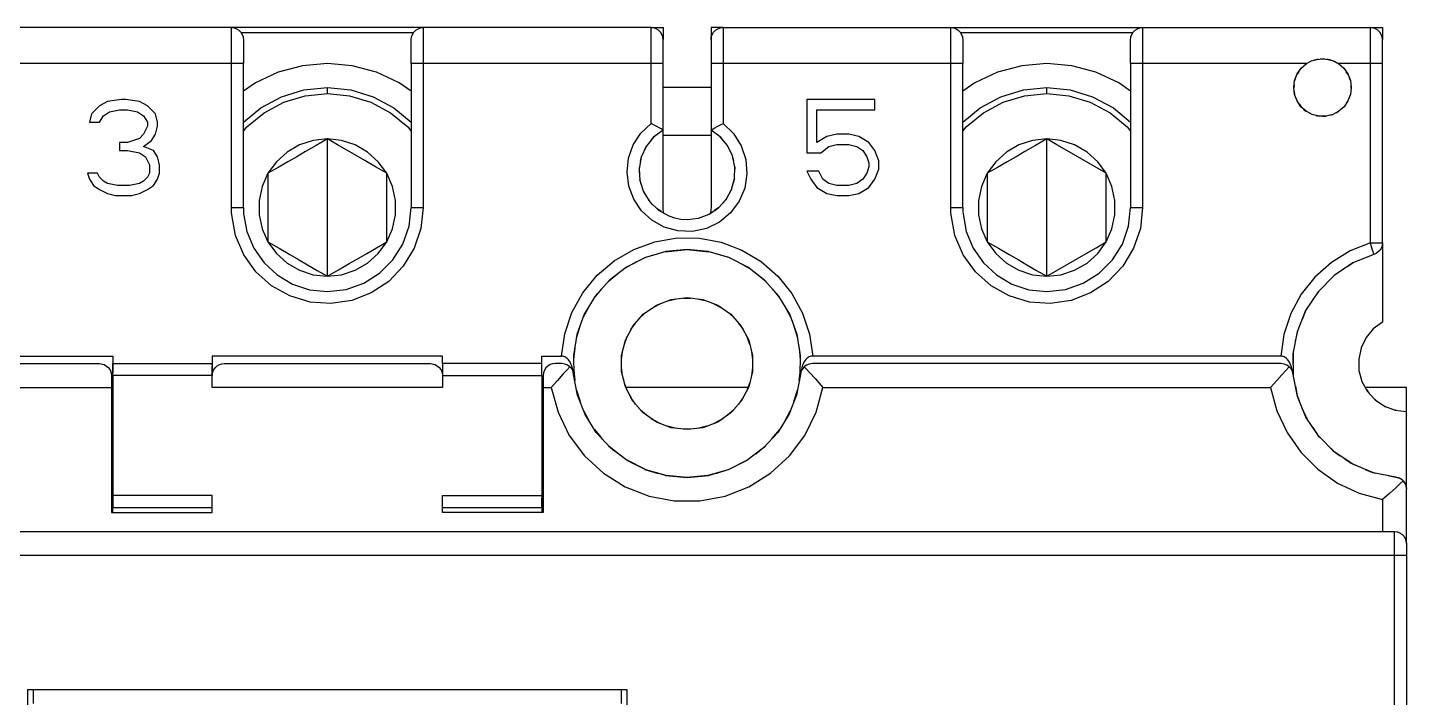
# Model space of a CAD drawing. Header units: millimetres. Extents: x 0 to 90, y 0 to 141.
# Drawn here: x 32.5 to 90, y 113.3 to 141.2 of the extents above; entities that cross this region are included whole.
import ezdxf

# ---------------------------------------------------------------- set-up
doc = ezdxf.new("R2010")
doc.units = ezdxf.units.MM

# ---------------------------------------------------------------- blocks, each defined once
blk = doc.blocks.new('CHINT_bcb3aa72183f55a4a0c427333044423c_FACE_0')
at = {"color": 141, "linetype": 'Continuous', "true_color": 0x40d9ff}
for p, q in [((41.398, 141.032), (48.602, 141.032)), ((58.611, 141.22), (58.611, 141.22)), ((58.717, 141.183), (58.717, 141.183)), ((58.812, 141.123), (58.812, 141.123)), ((58.891, 141.044), (58.891, 141.044)), ((58.95, 140.949), (58.95, 140.949)), ((71.398, 141.032), (78.602, 141.032)), ((88.611, 141.22), (88.611, 141.22)), ((88.717, 141.183), (88.717, 141.183)), ((88.812, 141.123), (88.812, 141.123)), ((88.891, 141.044), (88.891, 141.044)), ((88.95, 140.949), (88.95, 140.949)), ((41.5, 133.732), (41.5, 139.732)), ((48.5, 139.732), (48.5, 133.732)), ((59, 136.964), (59, 139.732)), ((61, 139.732), (61, 136.964)), ((71.5, 133.732), (71.5, 139.732)), ((78.5, 139.732), (78.5, 133.732)), ((86.057, 139.846), (85.825, 139.722)), ((86.315, 139.914), (86.116, 139.864)), ((86.585, 139.924), (86.405, 139.923)), ((86.5, 139.932), (86.5, 139.924)), ((86.866, 139.869), (86.678, 139.915)), ((87.17, 139.726), (86.936, 139.848)), ((87, 139.819), (87, 139.815)), ((89, 132.263), (89, 139.732)), ((85.513, 139.399), (85.439, 139.289)), ((85.5, 139.38), (85.5, 139.381)), ((85.705, 139.62), (85.605, 139.53)), ((87.391, 139.535), (87.296, 139.618)), ((87.559, 139.295), (87.491, 139.393)), ((45, 138.482), (45, 138.732)), ((61, 138.732), (59, 138.732)), ((75, 138.482), (75, 138.732)), ((85.315, 138.85), (85.301, 138.726)), ((85.318, 138.588), (85.337, 138.438)), ((85.38, 139.138), (85.335, 139.016)), ((87.664, 139.022), (87.627, 139.12)), ((85.387, 138.308), (85.442, 138.168)), ((85.521, 138.053), (85.608, 137.931)), ((87.502, 138.087), (87.565, 138.18)), ((87.634, 138.364), (87.665, 138.448)), ((85.6, 137.942), (85.6, 137.939)), ((85.713, 137.838), (85.826, 137.741)), ((85.951, 137.675), (86.084, 137.608)), ((86.22, 137.574), (86.366, 137.541)), ((86.506, 137.541), (86.655, 137.544)), ((86.792, 137.577), (86.936, 137.616)), ((87.064, 137.683), (87.19, 137.752)), ((87.317, 137.865), (87.403, 137.944)), ((58.228, 136.13), (58.313, 136.301)), ((58.514, 136.552), (58.616, 136.674)), ((61, 136.732), (59, 136.732)), ((61.378, 136.682), (61.478, 136.561)), ((61.678, 136.319), (61.762, 136.15)), ((58.062, 135.668), (58.108, 135.867)), ((61.886, 135.895), (61.931, 135.698)), ((58.014, 135.185), (58.012, 135.397)), ((61.988, 135.435), (61.986, 135.226)), ((58.084, 134.708), (58.032, 134.917)), ((61.98, 134.964), (61.928, 134.756)), ((58.266, 134.262), (58.165, 134.456)), ((58.549, 133.874), (58.405, 134.041)), ((61.64, 134.092), (61.496, 133.926)), ((61.862, 134.508), (61.762, 134.315)), ((58.916, 133.566), (58.736, 133.694)), ((61.327, 133.74), (61.147, 133.611)), ((58.803, 131.809), (58.222, 131.633)), ((61.778, 131.633), (61.197, 131.809)), ((57.899, 131.469), (57.416, 131.211)), ((62.584, 131.211), (62.101, 131.469)), ((87.773, 131.427), (87.512, 131.254)), ((57.109, 130.975), (56.706, 130.644)), ((63.294, 130.644), (62.891, 130.975)), ((86.991, 130.906), (86.725, 130.642)), ((56.439, 130.344), (56.117, 129.952)), ((59.835, 129.962), (60.165, 129.962)), ((63.883, 129.952), (63.561, 130.344)), ((86.327, 130.242), (86.103, 129.908)), ((55.906, 129.601), (55.67, 129.16)), ((58.066, 129.166), (58.313, 129.385)), ((58.585, 129.573), (58.878, 129.726)), ((59.186, 129.843), (59.507, 129.922)), ((60.493, 129.922), (60.814, 129.843)), ((61.122, 129.726), (61.415, 129.573)), ((61.687, 129.385), (61.934, 129.166)), ((64.33, 129.16), (64.094, 129.601)), ((85.807, 129.459), (85.647, 129.074)), ((57.659, 128.647), (57.847, 128.919)), ((62.153, 128.919), (62.341, 128.647)), ((55.527, 128.771), (55.383, 128.298)), ((55.5, 128.682), (55.5, 128.698)), ((57.389, 128.046), (57.506, 128.355)), ((62.494, 128.355), (62.611, 128.046)), ((64.617, 128.298), (64.473, 128.771)), ((64.5, 128.698), (64.5, 128.682)), ((85.451, 128.59), (85.367, 128.172)), ((55.314, 127.885), (55.266, 127.397)), ((57.27, 127.397), (57.31, 127.725)), ((62.69, 127.725), (62.73, 127.397)), ((64.734, 127.397), (64.686, 127.885)), ((85.273, 127.668), (85.273, 127.235)), ((84.759, 127.545), (65.241, 127.545)), ((55.275, 126.976), (55.319, 126.528)), ((57.31, 126.739), (57.27, 127.067)), ((62.73, 127.067), (62.69, 126.739)), ((64.681, 126.528), (64.725, 126.976)), ((5.662, 126.232), (36, 126.232)), ((54, 126.232), (54.338, 126.232)), ((55.396, 126.126), (55.54, 125.651)), ((55.507, 125.734), (55.428, 125.956)), ((57.506, 126.11), (57.389, 126.419)), ((62.54, 126.232), (57.46, 126.232)), ((62.611, 126.419), (62.494, 126.11)), ((64.46, 125.651), (64.604, 126.124)), ((64.607, 126.14), (64.559, 125.903)), ((65.662, 126.232), (84.338, 126.232)), ((85.369, 126.287), (85.446, 125.895)), ((85.379, 126.232), (85.379, 126.232)), ((88.33, 126.147), (88.438, 125.999)), ((57.605, 125.921), (57.665, 125.81)), ((57.847, 125.546), (57.659, 125.817)), ((57.994, 125.38), (58.071, 125.294)), ((61.929, 125.294), (62.006, 125.38)), ((62.341, 125.817), (62.153, 125.546)), ((62.335, 125.81), (62.395, 125.921)), ((85.445, 125.899), (85.529, 125.676)), ((85.645, 125.394), (85.785, 125.057)), ((88.619, 125.799), (88.754, 125.678)), ((88.983, 125.523), (89.133, 125.436)), ((55.688, 125.272), (55.91, 124.856)), ((55.933, 124.816), (55.718, 125.195)), ((58.313, 125.079), (58.066, 125.298)), ((58.509, 124.944), (58.589, 124.89)), ((58.878, 124.738), (58.585, 124.892)), ((61.415, 124.892), (61.122, 124.738)), ((61.411, 124.89), (61.491, 124.944)), ((61.934, 125.298), (61.687, 125.079)), ((64.077, 124.831), (64.312, 125.272)), ((64.311, 125.269), (64.245, 125.101)), ((85.782, 125.061), (85.859, 124.922)), ((89.416, 125.331), (89.555, 125.286)), ((90, 122.006), (90, 125.232)), ((56.136, 124.489), (56.404, 124.162)), ((56.486, 124.066), (56.163, 124.446)), ((59.139, 124.639), (59.188, 124.621)), ((59.507, 124.542), (59.186, 124.621)), ((60.165, 124.502), (59.835, 124.502)), ((60.814, 124.621), (60.493, 124.542)), ((60.812, 124.621), (60.861, 124.639)), ((63.542, 124.097), (63.864, 124.489)), ((63.8, 124.386), (63.575, 124.133)), ((86.093, 124.571), (86.325, 124.224)), ((86.323, 124.226), (86.402, 124.146)), ((56.725, 123.805), (56.992, 123.586)), ((57.227, 123.399), (56.751, 123.777)), ((62.873, 123.475), (63.275, 123.805)), ((63.224, 123.749), (62.889, 123.487)), ((86.696, 123.851), (86.954, 123.594)), ((57.433, 123.244), (57.748, 123.076)), ((58.296, 122.799), (57.471, 123.216)), ((62.534, 123.22), (61.711, 122.801)), ((62.263, 123.082), (62.567, 123.244)), ((86.952, 123.595), (87.242, 123.39)), ((87.434, 123.262), (87.699, 123.086)), ((87.697, 123.086), (88.185, 122.868)), ((58.246, 122.824), (58.8, 122.656)), ((59.137, 122.562), (58.738, 122.674)), ((61.459, 122.73), (60.867, 122.562)), ((61.207, 122.659), (61.761, 122.827)), ((88.285, 122.826), (88.592, 122.7)), ((88.59, 122.701), (88.708, 122.669)), ((89, 121.57), (89, 120.232)), ((36.05, 121.032), (36.05, 121.232)), ((36.05, 121.232), (40.2, 121.232)), ((49.8, 121.232), (53.95, 121.232)), ((53.95, 121.232), (53.95, 121.032)), ((32.75, 113.064), (32.75, 113.632)), ((57.25, 113.632), (57.25, 113.064))]:
    blk.add_line(p, q, dxfattribs=at)
for points in [[(58.5, 141.232), (49, 141.232), (41, 141.232), (31.5, 141.232)], [(41, 141.232), (41.111, 141.22), (41.217, 141.183), (41.312, 141.123), (41.391, 141.044), (41.45, 140.949), (41.487, 140.844), (41.5, 140.707), (41.5, 140.633), (41.5, 140.514), (41.5, 140.356), (41.5, 140.166), (41.5, 139.955), (41.5, 139.732)], [(41, 139.732), (41, 140.066), (41, 140.383), (41, 140.668), (41, 140.905), (41, 141.084), (41, 141.195), (41, 141.232)], [(48.5, 139.732), (48.5, 139.955), (48.5, 140.166), (48.5, 140.356), (48.5, 140.514), (48.5, 140.633), (48.5, 140.707), (48.5, 140.732), (48.513, 140.844), (48.55, 140.949), (48.609, 141.044), (48.688, 141.123), (48.783, 141.183), (48.889, 141.22), (49, 141.232)], [(49, 141.232), (49, 141.195), (49, 141.084), (49, 140.905), (49, 140.668), (49, 140.383), (49, 140.066), (49, 139.732)], [(59, 139.732), (59, 139.955), (59, 140.166), (59, 140.356), (59, 140.514), (59, 140.633), (59, 140.707), (58.987, 140.844), (58.95, 140.949), (58.891, 141.044), (58.812, 141.123), (58.717, 141.183), (58.611, 141.22), (58.5, 141.232)], [(58.5, 141.232), (59, 141.232), (59, 140.732), (58.987, 140.844)], [(58.5, 139.732), (58.5, 140.066), (58.5, 140.383), (58.5, 140.668), (58.5, 140.905), (58.5, 141.084), (58.5, 141.195), (58.5, 141.232)], [(61, 140.732), (61.013, 140.844), (61.05, 140.949), (61.109, 141.044), (61.188, 141.123), (61.283, 141.183), (61.389, 141.22), (61.5, 141.232)], [(61.5, 141.232), (61, 141.232), (61, 140.732)], [(61.5, 141.232), (71, 141.232), (79, 141.232), (88.5, 141.232)], [(61.5, 141.232), (61.5, 141.195), (61.5, 141.084), (61.5, 140.905), (61.5, 140.668), (61.5, 140.383), (61.5, 140.066), (61.5, 139.732)], [(71, 141.232), (71.111, 141.22), (71.217, 141.183), (71.312, 141.123), (71.391, 141.044), (71.45, 140.949), (71.487, 140.844), (71.5, 140.707), (71.5, 140.633), (71.5, 140.514), (71.5, 140.356), (71.5, 140.166), (71.5, 139.955), (71.5, 139.732)], [(71, 139.732), (71, 140.066), (71, 140.383), (71, 140.668), (71, 140.905), (71, 141.084), (71, 141.195), (71, 141.232)], [(78.5, 139.732), (78.5, 139.955), (78.5, 140.166), (78.5, 140.356), (78.5, 140.514), (78.5, 140.633), (78.5, 140.707), (78.513, 140.844), (78.55, 140.949), (78.609, 141.044), (78.688, 141.123), (78.783, 141.183), (78.889, 141.22), (79, 141.232)], [(79, 141.232), (79, 141.195), (79, 141.084), (79, 140.905), (79, 140.668), (79, 140.383), (79, 140.066), (79, 139.732)], [(89, 139.732), (89, 139.955), (89, 140.166), (89, 140.356), (89, 140.514), (89, 140.633), (89, 140.707), (88.987, 140.844), (88.95, 140.949), (88.891, 141.044), (88.812, 141.123), (88.717, 141.183), (88.611, 141.22), (88.5, 141.232)], [(88.5, 141.232), (89, 141.232), (89, 140.732), (88.987, 140.844)], [(88.5, 139.732), (88.5, 140.066), (88.5, 140.383), (88.5, 140.668), (88.5, 140.905), (88.5, 141.084), (88.5, 141.195), (88.5, 141.232)], [(61, 140.732), (61, 140.707), (61, 140.633), (61, 140.514), (61, 140.356), (61, 140.166), (61, 139.955), (61, 139.732)], [(41, 133.733), (41, 139.732), (31.5, 139.732), (31.5, 137.232)], [(41.5, 139.732), (41.487, 139.732), (41.45, 139.732), (41.391, 139.732), (41.312, 139.732), (41.217, 139.732), (41.111, 139.732), (41, 139.732)], [(48.5, 138.578), (48, 138.928), (47.052, 139.37), (46.042, 139.641), (45, 139.732), (43.958, 139.641), (42.948, 139.37), (42, 138.928), (41.5, 138.578)], [(49, 139.732), (48.889, 139.732), (48.783, 139.732), (48.688, 139.732), (48.609, 139.732), (48.55, 139.732), (48.513, 139.732), (48.5, 139.732)], [(58.5, 137.232), (58.5, 139.732), (49, 139.732), (49, 133.732)], [(59, 139.732), (58.987, 139.732), (58.95, 139.732), (58.891, 139.732), (58.812, 139.732), (58.717, 139.732), (58.611, 139.732), (58.5, 139.732)], [(61.5, 139.732), (61.389, 139.732), (61.283, 139.732), (61.188, 139.732), (61.109, 139.732), (61.05, 139.732), (61.013, 139.732), (61, 139.732)], [(71, 133.733), (71, 139.732), (61.5, 139.732), (61.5, 137.232)], [(71.5, 139.732), (71.487, 139.732), (71.45, 139.732), (71.391, 139.732), (71.312, 139.732), (71.217, 139.732), (71.111, 139.732), (71, 139.732)], [(78.5, 138.578), (78, 138.928), (77.052, 139.37), (76.042, 139.641), (75, 139.732), (73.958, 139.641), (72.948, 139.37), (72, 138.928), (71.5, 138.578)], [(79, 139.732), (78.889, 139.732), (78.783, 139.732), (78.688, 139.732), (78.609, 139.732), (78.55, 139.732), (78.513, 139.732), (78.5, 139.732)], [(85.837, 139.732), (79, 139.732), (79, 133.732)], [(87.163, 139.732), (87.387, 139.54), (87.557, 139.3), (87.664, 139.025), (87.7, 138.732), (87.665, 138.445), (87.563, 138.175), (87.398, 137.937), (87.182, 137.745), (86.926, 137.61), (86.645, 137.541), (86.355, 137.541), (86.074, 137.61), (85.818, 137.745), (85.602, 137.937), (85.437, 138.175), (85.335, 138.445), (85.3, 138.732), (85.336, 139.025), (85.443, 139.3), (85.613, 139.54), (85.837, 139.732)], [(85.837, 139.732), (86.043, 139.842), (86.267, 139.909), (86.5, 139.932), (86.733, 139.91), (86.957, 139.842), (87.163, 139.732)], [(88.5, 132.263), (88.5, 139.732), (87.163, 139.732)], [(89, 139.732), (88.987, 139.732), (88.95, 139.732), (88.891, 139.732), (88.812, 139.732), (88.717, 139.732), (88.611, 139.732), (88.5, 139.732)], [(41.5, 137.297), (42.222, 137.89), (43.087, 138.352), (44.025, 138.636), (45, 138.732)], [(45, 138.732), (45.975, 138.636), (46.913, 138.352), (47.778, 137.89), (48.5, 137.297)], [(71.5, 137.297), (72.222, 137.89), (73.087, 138.352), (74.025, 138.636), (75, 138.732)], [(75, 138.732), (75.975, 138.636), (76.913, 138.352), (77.778, 137.89), (78.5, 137.297)], [(87.698, 138.714), (87.7, 138.731), (87.689, 138.822)], [(37.167, 134.317), (37.5, 134.488), (37.75, 134.658), (37.917, 134.913), (38, 135.168), (38, 135.509), (37.917, 135.849), (37.75, 136.105), (37.333, 136.275), (37.667, 136.53), (37.833, 136.785), (37.917, 137.126), (37.917, 137.296), (37.833, 137.637), (37.5, 137.977), (37.167, 138.147), (36.583, 138.232), (36.417, 138.232), (35.833, 138.147), (35.5, 137.977), (35.167, 137.637), (35.083, 137.296), (35.5, 137.296), (35.667, 137.551), (35.917, 137.722), (36.333, 137.807), (36.667, 137.807), (37.083, 137.722), (37.333, 137.551), (37.5, 137.296), (37.5, 137.126), (37.333, 136.785), (37.167, 136.615), (36.667, 136.445), (36.333, 136.445), (36.333, 136.105), (36.667, 136.105), (37.167, 136.02), (37.417, 135.849), (37.583, 135.509), (37.583, 135.168), (37.5, 134.998), (37.333, 134.828), (37.167, 134.743), (36.75, 134.658), (36.25, 134.658), (35.833, 134.743), (35.667, 134.828), (35.5, 134.998), (35.417, 135.168), (35, 135.168), (35.083, 134.913), (35.25, 134.658), (35.5, 134.488), (35.833, 134.317), (36.167, 134.232), (36.833, 134.232), (37.167, 134.317)], [(41.5, 136.919), (41.641, 137.091), (42.361, 137.682), (43.182, 138.121), (44.073, 138.391), (45, 138.482)], [(45, 138.482), (45.927, 138.391), (46.818, 138.121), (47.639, 137.682), (48.359, 137.091), (48.5, 136.919)], [(65, 138.232), (65, 136.02), (65.583, 136.02), (65.917, 136.275), (66.25, 136.36), (66.75, 136.36), (67.083, 136.275), (67.333, 136.105), (67.5, 135.849), (67.583, 135.594), (67.583, 135.424), (67.5, 135.168), (67.333, 134.913), (67.083, 134.743), (66.75, 134.658), (66.25, 134.658), (65.917, 134.743), (65.667, 134.913), (65.5, 135.254), (65, 135.254), (65.167, 134.913), (65.417, 134.573), (65.833, 134.317), (66.25, 134.232), (66.75, 134.232), (67.167, 134.317), (67.583, 134.573), (67.833, 134.913), (68, 135.339), (68, 135.679), (67.833, 136.105), (67.583, 136.445), (67.167, 136.7), (66.75, 136.785), (66.25, 136.785), (65.833, 136.7), (65.417, 136.445), (65.417, 137.807), (67.833, 137.807), (67.833, 138.232), (65, 138.232)], [(71.5, 136.919), (71.641, 137.091), (72.361, 137.682), (73.182, 138.121), (74.073, 138.391), (75, 138.482)], [(75, 138.482), (75.927, 138.391), (76.818, 138.121), (77.639, 137.682), (78.359, 137.091), (78.5, 136.919)], [(61.5, 137.232), (61.934, 136.817), (62.256, 136.31), (62.448, 135.74), (62.498, 135.141), (62.405, 134.548), (62.172, 133.994), (61.814, 133.512), (61.351, 133.129), (60.81, 132.867), (60.222, 132.742), (59.622, 132.761), (59.043, 132.923), (58.534, 133.207), (58.104, 133.602), (57.778, 134.086), (57.573, 134.632), (57.5, 135.211), (57.563, 135.791), (57.759, 136.341), (58.077, 136.83), (58.5, 137.232)], [(59, 136.964), (58.607, 136.667), (58.298, 136.282), (58.093, 135.834), (58.003, 135.349), (58.036, 134.857), (58.187, 134.387), (58.449, 133.969), (58.805, 133.628), (59.234, 133.385), (59.482, 133.301), (59.739, 133.249), (60, 133.232), (60.472, 133.289), (60.916, 133.455), (61.31, 133.721), (61.629, 134.072), (61.857, 134.489), (61.98, 134.948), (61.991, 135.422), (61.89, 135.886), (61.683, 136.314), (61.38, 136.68), (61, 136.964)], [(59, 136.964), (58.992, 136.969), (58.968, 136.983), (58.916, 137.012), (58.84, 137.054), (58.741, 137.108), (58.626, 137.169), (58.5, 137.232)], [(59.028, 133.502), (59.014, 133.565), (59.004, 133.648), (59, 133.732), (59, 136.964)], [(61, 136.964), (61, 133.732), (60.996, 133.648), (60.986, 133.565), (60.97, 133.491)], [(61, 136.964), (61.008, 136.969), (61.032, 136.983), (61.084, 137.012), (61.16, 137.054), (61.259, 137.108), (61.374, 137.168), (61.5, 137.232)], [(45, 136.592), (44.536, 136.325), (44.085, 136.064), (43.721, 135.854), (43.357, 135.644), (42.945, 135.406), (42.523, 135.162)], [(45, 136.592), (44.405, 136.53), (43.837, 136.345), (43.319, 136.046), (42.875, 135.646), (42.523, 135.162)], [(47.477, 135.162), (47.013, 135.43), (46.562, 135.691), (46.198, 135.901), (45.834, 136.111), (45.422, 136.349), (45, 136.592)], [(47.477, 135.162), (47.125, 135.646), (46.681, 136.046), (46.163, 136.345), (45.595, 136.53), (45, 136.592)], [(45, 130.872), (45, 133.732), (45, 136.592)], [(75, 136.592), (74.536, 136.325), (74.085, 136.064), (73.721, 135.854), (73.357, 135.644), (72.945, 135.406), (72.523, 135.162)], [(75, 136.592), (74.405, 136.53), (73.837, 136.345), (73.319, 136.046), (72.875, 135.646), (72.523, 135.162)], [(77.477, 135.162), (77.013, 135.43), (76.562, 135.691), (76.198, 135.901), (75.834, 136.111), (75.422, 136.349), (75, 136.592)], [(77.477, 135.162), (77.125, 135.646), (76.681, 136.046), (76.163, 136.345), (75.595, 136.53), (75, 136.592)], [(75, 130.872), (75, 133.732), (75, 136.592)], [(42.523, 135.162), (42.28, 134.616), (42.156, 134.031), (42.156, 133.433), (42.28, 132.849), (42.523, 132.302)], [(42.523, 135.162), (42.523, 134.627), (42.523, 134.106), (42.523, 133.686), (42.523, 133.265), (42.523, 132.789), (42.523, 132.302)], [(47.477, 132.302), (47.477, 132.838), (47.477, 133.359), (47.477, 133.779), (47.477, 134.2), (47.477, 134.675), (47.477, 135.162)], [(47.477, 132.302), (47.72, 132.849), (47.844, 133.433), (47.844, 134.031), (47.72, 134.616), (47.477, 135.162)], [(72.523, 135.162), (72.28, 134.616), (72.156, 134.031), (72.156, 133.433), (72.28, 132.849), (72.523, 132.302)], [(72.523, 135.162), (72.523, 134.627), (72.523, 134.106), (72.523, 133.686), (72.523, 133.265), (72.523, 132.789), (72.523, 132.302)], [(77.477, 132.302), (77.477, 132.838), (77.477, 133.359), (77.477, 133.779), (77.477, 134.2), (77.477, 134.675), (77.477, 135.162)], [(77.477, 132.302), (77.72, 132.849), (77.844, 133.433), (77.844, 134.031), (77.72, 134.616), (77.477, 135.162)], [(41, 133.733), (41.111, 133.732), (41.217, 133.732), (41.312, 133.732), (41.391, 133.732), (41.45, 133.732), (41.487, 133.732), (41.5, 133.732)], [(49, 133.732), (48.904, 132.863), (48.622, 132.035), (48.167, 131.289), (47.56, 130.659), (46.831, 130.176), (46.015, 129.863), (45.149, 129.735), (44.277, 129.798), (43.44, 130.049), (42.676, 130.476), (42.024, 131.059), (41.515, 131.77), (41.171, 132.574), (41.011, 133.434), (41.005, 133.533), (41.001, 133.633), (41, 133.733)], [(41.5, 133.732), (41.501, 133.645), (41.504, 133.558), (41.51, 133.471), (41.645, 132.737), (41.932, 132.048), (42.359, 131.435), (42.907, 130.927), (43.549, 130.547), (44.258, 130.312), (45, 130.232), (45.779, 130.32), (46.519, 130.579), (47.182, 130.996), (47.736, 131.55), (48.153, 132.214), (48.412, 132.953), (48.5, 133.732)], [(48.5, 133.732), (48.513, 133.732), (48.55, 133.732), (48.609, 133.732), (48.688, 133.732), (48.783, 133.732), (48.889, 133.732), (49, 133.732)], [(71, 133.733), (71.111, 133.732), (71.217, 133.732), (71.312, 133.732), (71.391, 133.732), (71.45, 133.732), (71.487, 133.732), (71.5, 133.732)], [(79, 133.732), (78.904, 132.863), (78.622, 132.035), (78.167, 131.289), (77.56, 130.659), (76.831, 130.176), (76.015, 129.863), (75.149, 129.735), (74.277, 129.798), (73.44, 130.049), (72.676, 130.476), (72.024, 131.059), (71.515, 131.77), (71.171, 132.574), (71.011, 133.434), (71.005, 133.533), (71.001, 133.633), (71, 133.733)], [(71.5, 133.732), (71.501, 133.645), (71.504, 133.558), (71.51, 133.471), (71.645, 132.737), (71.932, 132.048), (72.359, 131.435), (72.907, 130.927), (73.549, 130.547), (74.258, 130.312), (75, 130.232), (75.779, 130.32), (76.519, 130.579), (77.182, 130.996), (77.736, 131.55), (78.153, 132.214), (78.412, 132.953), (78.5, 133.732)], [(78.5, 133.732), (78.513, 133.732), (78.55, 133.732), (78.609, 133.732), (78.688, 133.732), (78.783, 133.732), (78.889, 133.732), (79, 133.732)], [(42.523, 132.302), (42.987, 132.035), (43.438, 131.774), (43.802, 131.564), (44.166, 131.354), (44.578, 131.116), (45, 130.872)], [(42.523, 132.302), (42.875, 131.819), (43.319, 131.419), (43.837, 131.12), (44.405, 130.935), (45, 130.872)], [(45, 130.872), (45.464, 131.14), (45.915, 131.401), (46.279, 131.611), (46.643, 131.821), (47.055, 132.059), (47.477, 132.302)], [(45, 130.872), (45.595, 130.935), (46.163, 131.12), (46.681, 131.419), (47.125, 131.819), (47.477, 132.302)], [(54.759, 127.545), (54.899, 128.474), (55.202, 129.363), (55.658, 130.183), (56.253, 130.91), (56.968, 131.519), (57.781, 131.99), (58.664, 132.309), (59.59, 132.466), (60.516, 132.457), (61.426, 132.285), (62.291, 131.956), (63.085, 131.48), (63.784, 130.872), (64.364, 130.15), (64.809, 129.338), (65.104, 128.461), (65.241, 127.545)], [(72.523, 132.302), (72.987, 132.035), (73.438, 131.774), (73.802, 131.564), (74.166, 131.354), (74.578, 131.116), (75, 130.872)], [(72.523, 132.302), (72.875, 131.819), (73.319, 131.419), (73.837, 131.12), (74.405, 130.935), (75, 130.872)], [(75, 130.872), (75.464, 131.14), (75.915, 131.401), (76.279, 131.611), (76.643, 131.821), (77.055, 132.059), (77.477, 132.302)], [(75, 130.872), (75.595, 130.935), (76.163, 131.12), (76.681, 131.419), (77.125, 131.819), (77.477, 132.302)], [(88.5, 132.263), (87.649, 131.927), (86.87, 131.447), (86.186, 130.84), (85.617, 130.123), (85.182, 129.318), (84.893, 128.45), (84.759, 127.545)], [(89, 132.263), (89, 128.964), (88.62, 128.68), (88.317, 128.314), (88.11, 127.886), (88.009, 127.422), (88.02, 126.948), (88.143, 126.489), (88.371, 126.072), (88.69, 125.721), (89.084, 125.455), (89.528, 125.289), (90, 125.232)], [(88.5, 132.263), (88.611, 132.263), (88.717, 132.263), (88.812, 132.263), (88.891, 132.263), (88.95, 132.263), (88.987, 132.263), (89, 132.263)], [(88.643, 131.784), (88.639, 131.796), (88.629, 131.832), (88.612, 131.889), (88.589, 131.965), (88.562, 132.056), (88.532, 132.157), (88.5, 132.263)], [(89, 132.263), (88.989, 132.158), (88.955, 132.056), (88.901, 131.965), (88.828, 131.886), (88.741, 131.825), (88.643, 131.784)], [(60, 131.982), (59.115, 131.899), (58.262, 131.653), (57.469, 131.252), (56.765, 130.71), (56.173, 130.047), (55.716, 129.285), (55.409, 128.451), (55.262, 127.575), (55.28, 126.733)], [(59.094, 131.893), (60, 131.982), (60.906, 131.893)], [(64.72, 126.733), (64.738, 127.575), (64.591, 128.451), (64.284, 129.285), (63.827, 130.047), (63.235, 130.71), (62.531, 131.252), (61.738, 131.653), (60.885, 131.899), (60, 131.982)], [(88.643, 131.784), (87.768, 131.425), (86.981, 130.9), (86.314, 130.229), (85.794, 129.439), (85.44, 128.562), (85.267, 127.632), (85.281, 126.733)], [(60.658, 124.562), (60, 124.482), (59.342, 124.562), (58.722, 124.797), (58.176, 125.174), (57.737, 125.67), (57.429, 126.257), (57.27, 126.901), (57.27, 127.564), (57.429, 128.207), (57.737, 128.794), (58.176, 129.291), (58.722, 129.667), (59.342, 129.902), (60, 129.982), (60.658, 129.902), (61.278, 129.667), (61.824, 129.291), (62.263, 128.794), (62.571, 128.207), (62.73, 127.564), (62.73, 126.901), (62.571, 126.257), (62.263, 125.67), (61.824, 125.174), (61.278, 124.797), (60.658, 124.562)], [(4.884, 127.097), (4.982, 127.169), (5.097, 127.215), (5.226, 127.232), (35.5, 127.232), (35.696, 127.192), (35.852, 127.088), (35.941, 126.967), (35.985, 126.854), (36, 126.732), (36, 126.574), (36, 126.406), (36, 126.232)], [(5.241, 127.545), (36.05, 127.545), (36.05, 127.232)], [(36.05, 126.732), (36.05, 126.844), (36.05, 127.232), (40.2, 127.232), (40.2, 127.183), (40.2, 127.123), (40.2, 126.732), (36.05, 126.732)], [(36.05, 127.232), (36.05, 127.22), (36.05, 127.183), (36.05, 127.123), (36.05, 127.044), (36.05, 126.949), (36.05, 126.844)], [(49.8, 127.232), (49.8, 127.545), (40.2, 127.545), (40.2, 127.232)], [(40.2, 126.732), (40.214, 126.849), (40.254, 126.957), (40.317, 127.054), (40.401, 127.133), (40.503, 127.192), (40.598, 127.222), (40.7, 127.232), (49.3, 127.232), (49.492, 127.194), (49.649, 127.09), (49.74, 126.969), (49.785, 126.855), (49.8, 126.732)], [(40.2, 127.183), (40.2, 127.22), (40.2, 127.232)], [(40.2, 126.732), (40.2, 126.844), (40.2, 126.949), (40.2, 127.044), (40.2, 127.123)], [(53.95, 126.732), (53.95, 126.844), (53.95, 127.232), (49.8, 127.232), (49.8, 127.183), (49.8, 127.123), (49.8, 126.732), (53.95, 126.732)], [(49.8, 127.232), (49.8, 127.22), (49.8, 127.183)], [(49.8, 127.123), (49.8, 127.044), (49.8, 126.949), (49.8, 126.844), (49.8, 126.732)], [(53.95, 127.232), (53.95, 127.545), (54.759, 127.545)], [(53.95, 126.844), (53.95, 126.949), (53.95, 127.044), (53.95, 127.123), (53.95, 127.183), (53.95, 127.22), (53.95, 127.232)], [(55.116, 127.097), (55.018, 127.169), (54.903, 127.215), (54.774, 127.232), (54.5, 127.232), (54.395, 127.221), (54.299, 127.19), (54.198, 127.131), (54.115, 127.052), (54.053, 126.955), (54.013, 126.847), (54, 126.732), (54, 126.574), (54, 126.406), (54, 126.232)], [(55.116, 127.097), (54.989, 126.964), (54.826, 126.789), (54.593, 126.53), (54.338, 126.232)], [(55.259, 126.837), (55.246, 126.92), (55.195, 127.123), (55.123, 127.295), (55.06, 127.389), (55.005, 127.447), (54.949, 127.489), (54.905, 127.513), (54.86, 127.53), (54.821, 127.539), (54.759, 127.545)], [(60, 122.482), (59.129, 122.563), (58.287, 122.802), (57.504, 123.191), (56.805, 123.717), (56.215, 124.363), (55.753, 125.106), (55.435, 125.92), (55.272, 126.78), (55.245, 126.901), (55.192, 127.007), (55.116, 127.097)], [(64.884, 127.097), (64.824, 127.03), (64.766, 126.928), (64.742, 126.856), (64.728, 126.78), (64.565, 125.92), (64.247, 125.106), (63.785, 124.363), (63.195, 123.717), (62.496, 123.191), (61.713, 122.802), (60.871, 122.563), (60, 122.482)], [(65.241, 127.545), (65.202, 127.543), (65.163, 127.536), (65.094, 127.512), (65.013, 127.463), (64.949, 127.4), (64.877, 127.295), (64.805, 127.124), (64.766, 126.928)], [(85.116, 127.097), (85.018, 127.169), (84.903, 127.215), (84.774, 127.232), (65.226, 127.232), (65.097, 127.215), (64.982, 127.169), (64.884, 127.097)], [(64.884, 127.097), (64.953, 127.025), (65.126, 126.842), (65.34, 126.605), (65.498, 126.425), (65.662, 126.232)], [(84.338, 126.232), (84.469, 126.387), (84.595, 126.533), (84.803, 126.764), (84.979, 126.954), (85.116, 127.097)], [(85.259, 126.837), (85.246, 126.92), (85.195, 127.123), (85.123, 127.295), (85.06, 127.389), (85.005, 127.447), (84.949, 127.489), (84.905, 127.513), (84.86, 127.53), (84.821, 127.539), (84.759, 127.545)], [(89.548, 122.504), (88.63, 122.684), (87.766, 123.041), (86.988, 123.559), (86.327, 124.22), (85.808, 124.998), (85.452, 125.863), (85.272, 126.78), (85.245, 126.901), (85.192, 127.007), (85.116, 127.097)], [(36.05, 126.732), (36.05, 121.732), (36.05, 121.621), (36.05, 121.232)], [(49.8, 126.732), (49.8, 126.232), (40.2, 126.232), (40.2, 126.732)], [(53.95, 126.732), (53.95, 121.732), (53.95, 121.621), (53.95, 121.232)], [(36, 126.232), (36, 121.032), (40.2, 121.032), (40.2, 121.732), (36.05, 121.732)], [(54, 126.232), (54, 121.032), (49.8, 121.032), (49.8, 121.732), (53.95, 121.732)], [(54.338, 126.232), (54.62, 125.202), (55.089, 124.241), (55.728, 123.384), (56.513, 122.66), (57.42, 122.094), (58.415, 121.705), (59.466, 121.507), (60.534, 121.507), (61.585, 121.705), (62.58, 122.094), (63.487, 122.66), (64.272, 123.384), (64.911, 124.241), (65.38, 125.202), (65.662, 126.232)], [(84.338, 126.232), (84.597, 125.265), (85.021, 124.357), (85.595, 123.536), (86.304, 122.828), (87.124, 122.253), (88.032, 121.829), (89, 121.57)], [(90, 125.232), (90, 126.232), (88.283, 126.232)], [(59.108, 122.57), (60, 122.482), (60.895, 122.57)], [(89.244, 122.564), (89.549, 122.504), (89.575, 122.498)], [(89.548, 122.504), (89.668, 122.477), (89.775, 122.424), (89.864, 122.349)], [(89.666, 122.477), (89.664, 122.478), (89.548, 122.504)], [(89.668, 122.477), (89.668, 122.477), (89.666, 122.477)], [(89.864, 122.349), (89.73, 122.219), (89.554, 122.056), (89.299, 121.826), (89, 121.57)], [(89.769, 122.427), (89.762, 122.432), (89.69, 122.466)], [(89.796, 122.406), (89.778, 122.422), (89.776, 122.423)], [(89.853, 122.358), (89.84, 122.372), (89.794, 122.408)], [(89.864, 122.349), (89.936, 122.25), (89.983, 122.135), (90, 122.006)], [(89.883, 122.324), (89.87, 122.342), (89.867, 122.345)], [(89.923, 122.269), (89.906, 122.298), (89.879, 122.329)], [(89.946, 122.228), (89.941, 122.242), (89.938, 122.246)], [(89.973, 122.159), (89.956, 122.211), (89.943, 122.234)], [(89.953, 119.937), (89.962, 119.924), (90, 119.732), (90, 122.006)], [(89.986, 122.122), (89.985, 122.128), (89.984, 122.131)], [(90, 122.006), (89.997, 122.061), (89.988, 122.115), (89.984, 122.126)], [(36.05, 121.621), (36.05, 121.515), (36.05, 121.421), (36.05, 121.341), (36.05, 121.282), (36.05, 121.245), (36.05, 121.232)], [(53.95, 121.232), (53.95, 121.245), (53.95, 121.282), (53.95, 121.341), (53.95, 121.421), (53.95, 121.515), (53.95, 121.621)], [(0.5, 120.232), (0.5, 120.232), (89.5, 120.232), (89.5, 120.232)], [(89.5, 120.232), (89.611, 120.22), (89.717, 120.183), (89.812, 120.123), (89.891, 120.044), (89.95, 119.949), (90, 119.72), (90, 119.683), (90, 119.623), (90, 119.544), (90, 119.449), (90, 119.344), (90, 119.232)], [(89.5, 119.232), (89.5, 119.455), (89.5, 119.666), (89.5, 119.856), (89.5, 120.014), (89.5, 120.133), (89.5, 120.207), (89.5, 120.232)], [(89.617, 120.218), (89.623, 120.217), (89.655, 120.204)], [(89.727, 120.176), (89.737, 120.173), (89.756, 120.158)], [(89.84, 120.095), (89.858, 120.081), (89.866, 120.069)], [(86, 86.982), (89.5, 86.982), (89.5, 119.232), (0.5, 119.232), (0.5, 86.982), (4, 86.982)], [(90, 119.232), (89.987, 119.232), (89.95, 119.232), (89.891, 119.232), (89.812, 119.232), (89.717, 119.232), (89.611, 119.232), (89.5, 119.232)], [(90, 119.232), (90, 87.482), (90, 78.982), (90, 29.982), (90, 22.732), (90, 22.232)], [(57.5, 113.632), (32.5, 113.632), (32.5, 59.232), (57.5, 59.232), (57.5, 113.632)]]:
    blk.add_lwpolyline(points, dxfattribs=at)
blk = doc.blocks.new('CHINT_bcb3aa72183f55a4a0c427333044423c')
at = {"color": 141, "true_color": 0x40d9ff}
blk.add_blockref('CHINT_bcb3aa72183f55a4a0c427333044423c_FACE_0', (0, 0), dxfattribs=at)

msp = doc.modelspace()

# ---------------------------------------------------------------- block references
at = {"color": 141, "true_color": 0x40d9ff}
msp.add_blockref('CHINT_bcb3aa72183f55a4a0c427333044423c', (0, 0), dxfattribs=at)

doc.saveas('drawing.dxf')
